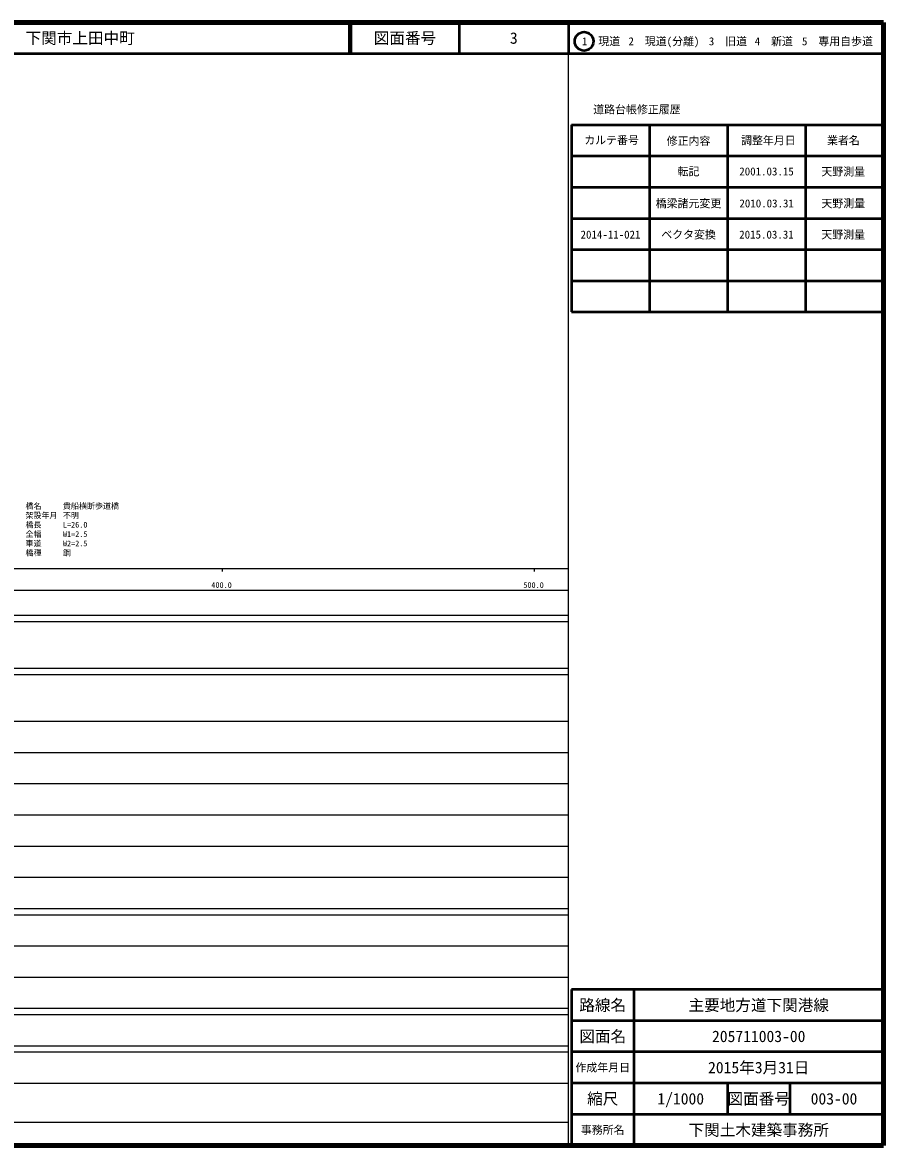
# Model space of a CAD drawing. Units: millimetres at full size, sheet at 1:1000; details may follow other scales. Extents: x 40000 to 680000, y 20000 to 380000.
# Drawn here: x 404031 to 680000, y 20000 to 380000 of the extents above; entities that cross this region are included whole.
import ezdxf
from ezdxf.enums import TextEntityAlignment as Align

# ---------------------------------------------------------------- set-up
doc = ezdxf.new("R2010")
doc.units = ezdxf.units.MM
doc.header["$LTSCALE"] = 1000
for name, color, linetype, lineweight in [('M-STR-HTXT', 7, 'Continuous', 13), ('M-TTL', 2, 'Continuous', 140), ('M-TTL-BAND', 7, 'Continuous', 25), ('M-TTL-FRAM', 2, 'Continuous', 50), ('M-TTL-LINE', 7, 'Continuous', 50)]:
    doc.layers.add(name, color=color, linetype=linetype, lineweight=lineweight)
doc.layers.add('M-TTL-TXT', color=7, linetype='Continuous')
doc.styles.add('ＭＳ ゴシック', font='')
doc.styles.get('ＭＳ ゴシック').set_extended_font_data('MS Gothic')

msp = doc.modelspace()

# ---------------------------------------------------------------- linework, layer by layer
at = {"layer": 'M-TTL'}
for p, q in [((680000, 380000), (40000, 380000)), ((680000, 20000), (680000, 380000)), ((40000, 20000), (680000, 20000))]:
    msp.add_line(p, q, dxfattribs=at)
at = {"layer": 'M-TTL-BAND'}
for p, q in [((579000, 20000), (579000, 370000)), ((40000, 205000), (579000, 205000)), ((468000, 205000), (468000, 204000)), ((568000, 205000), (568000, 204000)), ((68000, 198000), (579000, 198000)), ((40000, 190000), (579000, 190000)), ((40000, 188000), (579000, 188000)), ((40000, 173000), (579000, 173000)), ((40000, 171000), (579000, 171000)), ((40000, 156000), (579000, 156000)), ((46000, 146000), (579000, 146000)), ((52000, 136000), (579000, 136000)), ((46000, 126000), (579000, 126000)), ((52000, 116000), (579000, 116000)), ((46000, 106000), (579000, 106000)), ((40000, 96000), (579000, 96000)), ((40000, 94000), (579000, 94000)), ((49000, 84000), (579000, 84000)), ((40000, 74000), (579000, 74000)), ((40000, 64000), (579000, 64000)), ((40000, 62000), (579000, 62000)), ((40000, 52000), (579000, 52000)), ((40000, 50000), (579000, 50000)), ((40000, 40000), (579000, 40000)), ((68000, 27500), (579000, 27500))]:
    msp.add_line(p, q, dxfattribs=at)
at = {"layer": 'M-TTL-FRAM'}
for p, q in [((580000, 347197), (580000, 287197)), ((580000, 347197), (680000, 347197)), ((580000, 287197), (680000, 287197)), ((680000, 70000), (580000, 70000)), ((580000, 70000), (580000, 20000))]:
    msp.add_line(p, q, dxfattribs=at)
at = {"layer": 'M-TTL-LINE'}
for p, q in [((508747, 380000), (508747, 370000)), ((509247, 380000), (509247, 370000)), ((543997, 380000), (543997, 370000)), ((579000, 380000), (579000, 370000)), ((40000, 370000), (680000, 370000)), ((605000, 347197), (605000, 287197)), ((630000, 347197), (630000, 287197)), ((655000, 347197), (655000, 287197)), ((580000, 337197), (680000, 337197)), ((580000, 327197), (680000, 327197)), ((580000, 317197), (680000, 317197)), ((580000, 307197), (680000, 307197)), ((580000, 297197), (680000, 297197)), ((600000, 70000), (600000, 20000)), ((680000, 60000), (580000, 60000)), ((680000, 50000), (580000, 50000)), ((680000, 40000), (580000, 40000)), ((630000, 40000), (630000, 30000)), ((650000, 40000), (650000, 30000)), ((680000, 30000), (580000, 30000))]:
    msp.add_line(p, q, dxfattribs=at)
msp.add_circle((584031, 373958), 3000, dxfattribs=at)

# ---------------------------------------------------------------- texts
at = {"layer": 'M-STR-HTXT', "style": 'ＭＳ ゴシック'}
for s, p in [('橋名', (405000, 225000)), ('貴船横断歩道橋', (417000, 225000)), ('橋長', (405000, 219000)), ('架設年月', (405000, 222000)), ('不明', (417000, 222000)), ('L=26.0', (417000, 219000)), ('全幅', (405000, 216000)), ('W1=2.5', (417000, 216000)), ('車道', (405000, 213000)), ('W2=2.5', (417000, 213000)), ('橋種', (405000, 210000)), ('鋼', (417000, 210000))]:
    msp.add_text(s, height=1833, dxfattribs=at).set_placement(p, align=Align.MIDDLE_LEFT)
at = {"layer": 'M-TTL-BAND', "style": 'ＭＳ ゴシック'}
for s, p in [('400.0', (467844, 198195)), ('500.0', (567844, 198195))]:
    msp.add_text(s, height=1833, dxfattribs=at).set_placement(p, align=Align.BOTTOM_CENTER)
at = {"layer": 'M-TTL-TXT', "style": 'ＭＳ ゴシック'}
msp.add_text('下関市上田中町', height=3666, dxfattribs=at).set_placement((405024, 375000), align=Align.MIDDLE_LEFT)
for s, height, p in [('図面番号', 3666, (526622, 375000)), ('3', 3666, (561497, 375000)), ('1\u3000現道', 2566, (589448, 373958)), ('2\u3000現道(分離)', 2566, (609619, 373958)), ('3\u3000旧道', 2566, (630121, 373958)), ('4\u3000新道', 2566, (644824, 373958)), ('5\u3000専用自歩道', 2566, (665228, 373958)), ('道路台帳修正履歴', 2566, (600968, 352113)), ('カルテ番号', 2566, (592839, 342277)), ('修正内容', 2566, (617509, 342023)), ('調整年月日', 2566, (643089, 342197)), ('業者名', 2566, (667134, 342197)), ('転記', 2566, (617500, 332245)), ('2001.03.15', 2566, (642500, 332245)), ('天野測量', 2566, (667077, 332189)), ('橋梁諸元変更', 2566, (617491, 322000)), ('2010.03.31', 2566, (642538, 322000)), ('天野測量', 2566, (667099, 322000)), ('2014-11-021', 2566, (592500, 312000)), ('ベクタ変換', 2566, (617511, 312000)), ('2015.03.31', 2566, (642477, 312000)), ('天野測量', 2566, (667064, 312000)), ('路線名', 3666, (590000, 65000)), ('路線名', 3666, (590000, 65000)), ('主要地方道下関港線', 3666, (640000, 65000)), ('図面名', 3666, (590000, 55000)), ('図面名', 3666, (590000, 55000)), ('205711003-00', 3666, (640000, 55000)), ('2015年3月31日', 3666, (640000, 45000)), ('作成年月日', 2566, (590000, 45000)), ('作成年月日', 2566, (590000, 45000)), ('縮尺', 3666, (590000, 35000)), ('縮尺', 3666, (590000, 35000)), ('1/1000', 3666, (615000, 35000)), ('図面番号', 3666, (640000, 35000)), ('図面番号', 3666, (640000, 35000)), ('003-00', 3666, (664125, 35000)), ('事務所名', 2566, (590000, 25000)), ('事務所名', 2566, (590000, 25000)), ('下関土木建築事務所', 3666, (640000, 25000))]:
    msp.add_text(s, height=height, dxfattribs=at).set_placement(p, align=Align.MIDDLE_CENTER)

doc.saveas('drawing.dxf')
